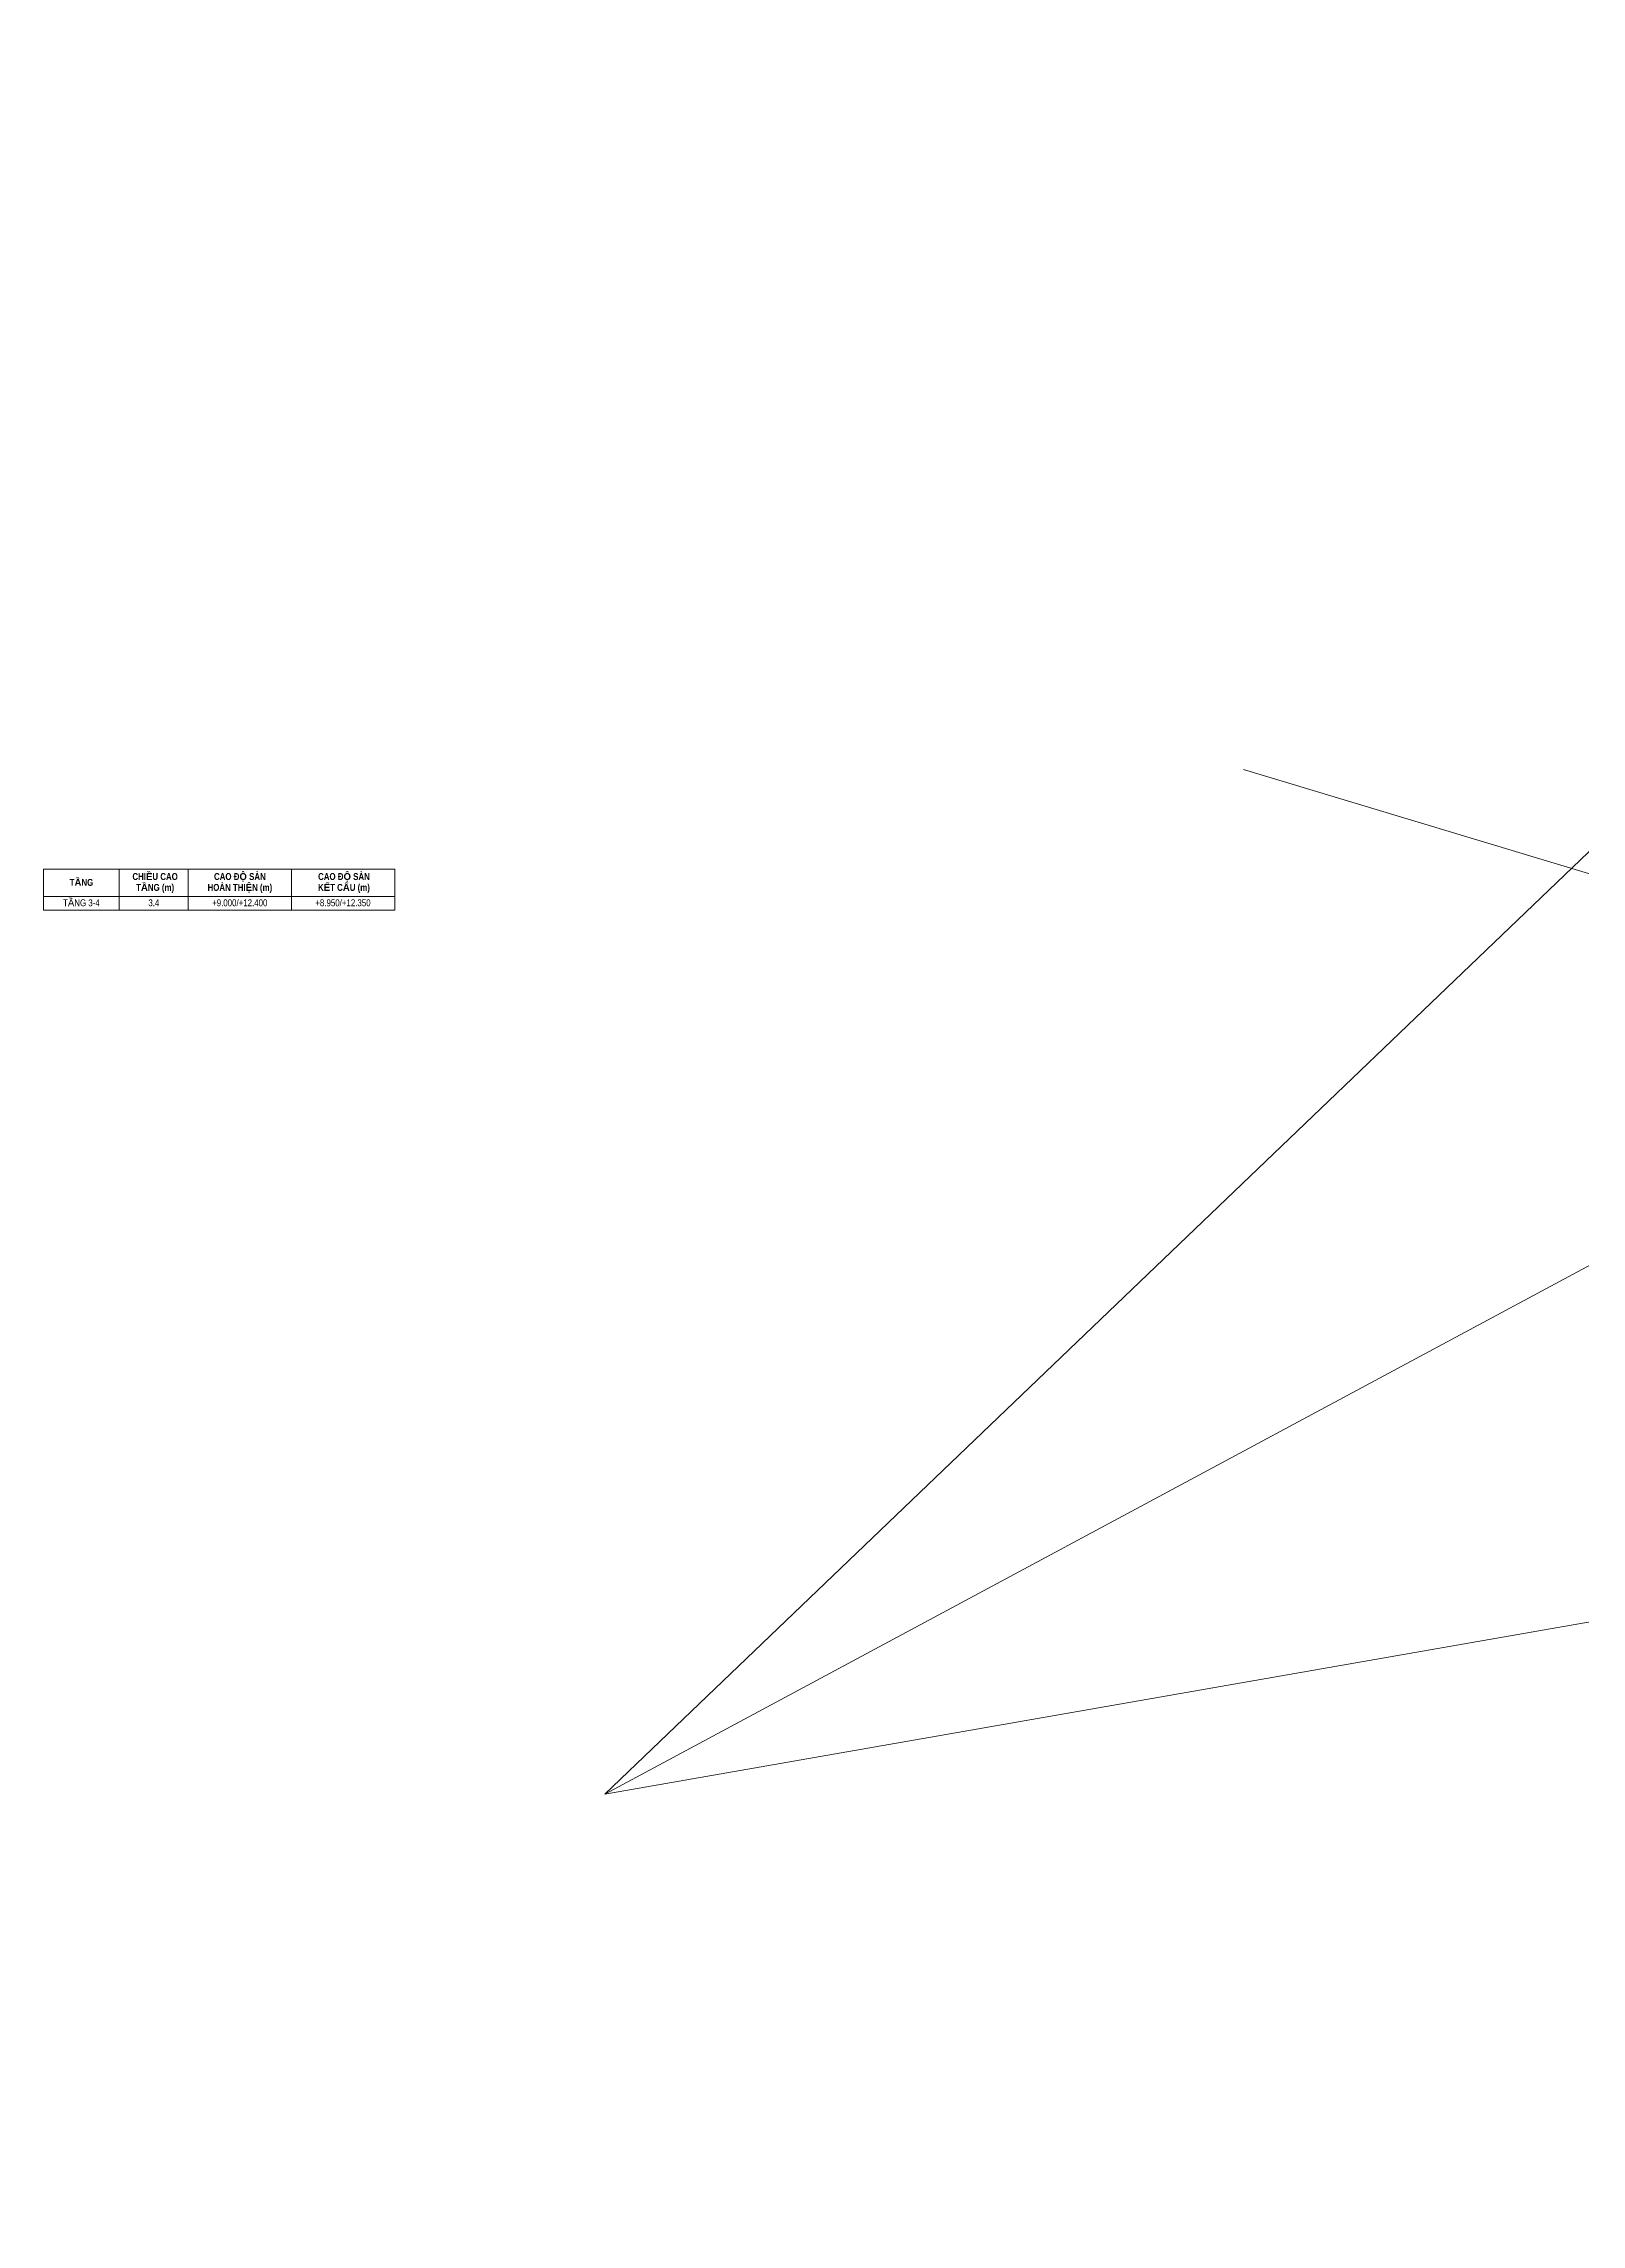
# Model space of a CAD drawing. Header units: millimetres. Extents: x 1591 to 240306, y -15958 to 82755.
# Drawn here: x 195630 to 217968, y -15958 to 15718 of the extents above; entities that cross this region are included whole.
import ezdxf

# ---------------------------------------------------------------- set-up
doc = ezdxf.new("R2010")
doc.units = ezdxf.units.MM
for name, color, linetype, lineweight in [('A-ANNO-NOTE', 131, 'Continuous', 9), ('HOA GIO_TIEN GIANG_dwg-1', 7, 'Continuous', 18), ('TEXT', 250, 'Continuous', 9), ('TEXT-1', 7, 'Continuous', 18)]:
    doc.layers.add(name, color=color, linetype=linetype, lineweight=lineweight)
doc.styles.add('Arial', font='arial_0.ttf', dxfattribs={"height": 5335.983317})
doc.styles.add('Arial Narrow', font='ARIALN_0.TTF', dxfattribs={"height": 100})

# ---------------------------------------------------------------- blocks, each defined once
blk = doc.blocks.new('HOA GIO_TIEN GIANG_dwg-1605386-TỔNG THỂ_HOA GIÓ')
at = {"layer": 'TEXT'}
for p, q in [((8395, 10147), (2680, -8828)), ((15264, -15958), (2679, 7475)), ((-5985, 5174), (14714, -1060)), ((-15264, -9710), (9926, 3819))]:
    blk.add_line(p, q, dxfattribs=at)
at = {"layer": 'TEXT', "flags": 128}
blk.add_lwpolyline([(7552, 7347), (9926, 3819), (15264, -15958), (3396, -6448), (-15264, -9710), (2679, 7475), (7552, 7347), (9926, 3819), (15264, -15958), (3396, -6448), (-15264, -9710), (2679, 7475)], close=True, dxfattribs=at)
at = {"layer": 'TEXT-1', "insert": (8045, 15591), "char_height": 5336, "width": 4124.3, "attachment_point": 1, "rotation": 343.2379, "line_spacing_factor": 0.941778, "style": 'Arial'}
blk.add_mtext('b', dxfattribs=at)
blk = doc.blocks.new('GHI CHÚ CAO ĐỘ 1 Ô1 - GHI CHÚ CAO ĐỘ 1 Ô 2-1613119-CAO ĐỘ_GHI CHÚ_4-TẦNG 3')
at = {"layer": 'A-ANNO-NOTE'}
for p, q in [((6062, 3729), (962, 3729)), ((962, 3729), (962, 3129)), ((2062, 3129), (2062, 3729)), ((3062, 3129), (3062, 3729)), ((4562, 3129), (4562, 3729)), ((6062, 3129), (6062, 3729)), ((6062, 3329), (962, 3329)), ((6062, 3129), (962, 3129))]:
    blk.add_line(p, q, dxfattribs=at)
at = {"layer": 'A-ANNO-NOTE', "char_height": 100, "attachment_point": 2, "line_spacing_factor": 0.949189, "style": 'Arial Narrow'}
for s, insert, width in [('\\pt635,1270,1905,2540,3175,3810,4445,5080,5715,6350,6985,7620,8255,8890,9525,10160,10795,11430,12065,12700,13335,13970,14605,15240,15875,16510,17145,17780,18415,19050,19685,20320;{\\fArial Narrow|b1|i0|c0|p34;T\\fArial|b1|i0|c0|p34;Ầ\\fArial Narrow|b1|i0|c0|p34;NG}', (1512, 3585), 721), ('\\pt635,1270,1905,2540,3175,3810,4445,5080,5715,6350,6985,7620,8255,8890,9525,10160,10795,11430,12065,12700,13335,13970,14605,15240,15875,16510,17145,17780,18415,19050,19685,20320;{\\fArial Narrow|b1|i0|c0|p34;CHI\\fArial|b1|i0|c0|p34;Ề\\fArial Narrow|b1|i0|c0|p34;U CAO T\\fArial|b1|i0|c0|p34;Ầ\\fArial Narrow|b1|i0|c0|p34;NG (m)}', (2582, 3670), 995.5), ('\\pt635,1270,1905,2540,3175,3810,4445,5080,5715,6350,6985,7620,8255,8890,9525,10160,10795,11430,12065,12700,13335,13970,14605,15240,15875,16510,17145,17780,18415,19050,19685,20320;{\\fArial Narrow|b1|i0|c0|p34;CAO Đ\\fArial|b1|i0|c0|p34;Ộ\\fArial Narrow|b1|i0|c0|p34; SÀN HOÀN THI\\fArial|b1|i0|c0|p34;Ệ\\fArial Narrow|b1|i0|c0|p34;N (m)}', (3813, 3670), 1005.5), ('\\pt635,1270,1905,2540,3175,3810,4445,5080,5715,6350,6985,7620,8255,8890,9525,10160,10795,11430,12065,12700,13335,13970,14605,15240,15875,16510,17145,17780,18415,19050,19685,20320;{\\fArial Narrow|b1|i0|c0|p34;CAO Đ\\fArial|b1|i0|c0|p34;Ộ\\fArial Narrow|b1|i0|c0|p34; SÀN \\PK\\fArial|b1|i0|c0|p34;Ế\\fArial Narrow|b1|i0|c0|p34;T C\\fArial|b1|i0|c0|p34;Ấ\\fArial Narrow|b1|i0|c0|p34;U (m)}', (5325, 3670), 1429)]:
    blk.add_mtext(s, dxfattribs=dict(at, insert=insert, width=width))

msp = doc.modelspace()

# ---------------------------------------------------------------- block references
at = {"layer": 'A-ANNO-NOTE'}
msp.add_blockref('GHI CHÚ CAO ĐỘ 1 Ô1 - GHI CHÚ CAO ĐỘ 1 Ô 2-1613119-CAO ĐỘ_GHI CHÚ_4-TẦNG 3', (194668.2, 0), dxfattribs=at)
at = {"layer": 'HOA GIO_TIEN GIANG_dwg-1'}
msp.add_blockref('HOA GIO_TIEN GIANG_dwg-1605386-TỔNG THỂ_HOA GIÓ', (219047.3, 0), dxfattribs=at)

# ---------------------------------------------------------------- texts
at = {"layer": 'A-ANNO-NOTE', "char_height": 100, "attachment_point": 2, "line_spacing_factor": 0.949189, "style": 'Arial Narrow'}
for s, insert, width in [('\\pt635,1270,1905,2540,3175,3810,4445,5080,5715,6350,6985,7620,8255,8890,9525,10160,10795,11430,12065,12700,13335,13970,14605,15240,15875,16510,17145,17780,18415,19050,19685,20320;T{\\fArial|b0|i0|c0|p34;Ầ}NG 3-4', (196179.2, 3288.6), 549), ('\\pt635,1270,1905,2540,3175,3810,4445,5080,5715,6350,6985,7620,8255,8890,9525,10160,10795,11430,12065,12700,13335,13970,14605,15240,15875,16510,17145,17780,18415,19050,19685,20320;3.4', (197231.5, 3288.6), 168.5), ('\\pt635,1270,1905,2540,3175,3810,4445,5080,5715,6350,6985,7620,8255,8890,9525,10160,10795,11430,12065,12700,13335,13970,14605,15240,15875,16510,17145,17780,18415,19050,19685,20320;+9.000/+12.400', (198479.6, 3288.6), 837), ('\\pt635,1270,1905,2540,3175,3810,4445,5080,5715,6350,6985,7620,8255,8890,9525,10160,10795,11430,12065,12700,13335,13970,14605,15240,15875,16510,17145,17780,18415,19050,19685,20320;+8.950/+12.350', (199978.6, 3288.6), 837)]:
    msp.add_mtext(s, dxfattribs=dict(at, insert=insert, width=width))

doc.saveas('drawing.dxf')
